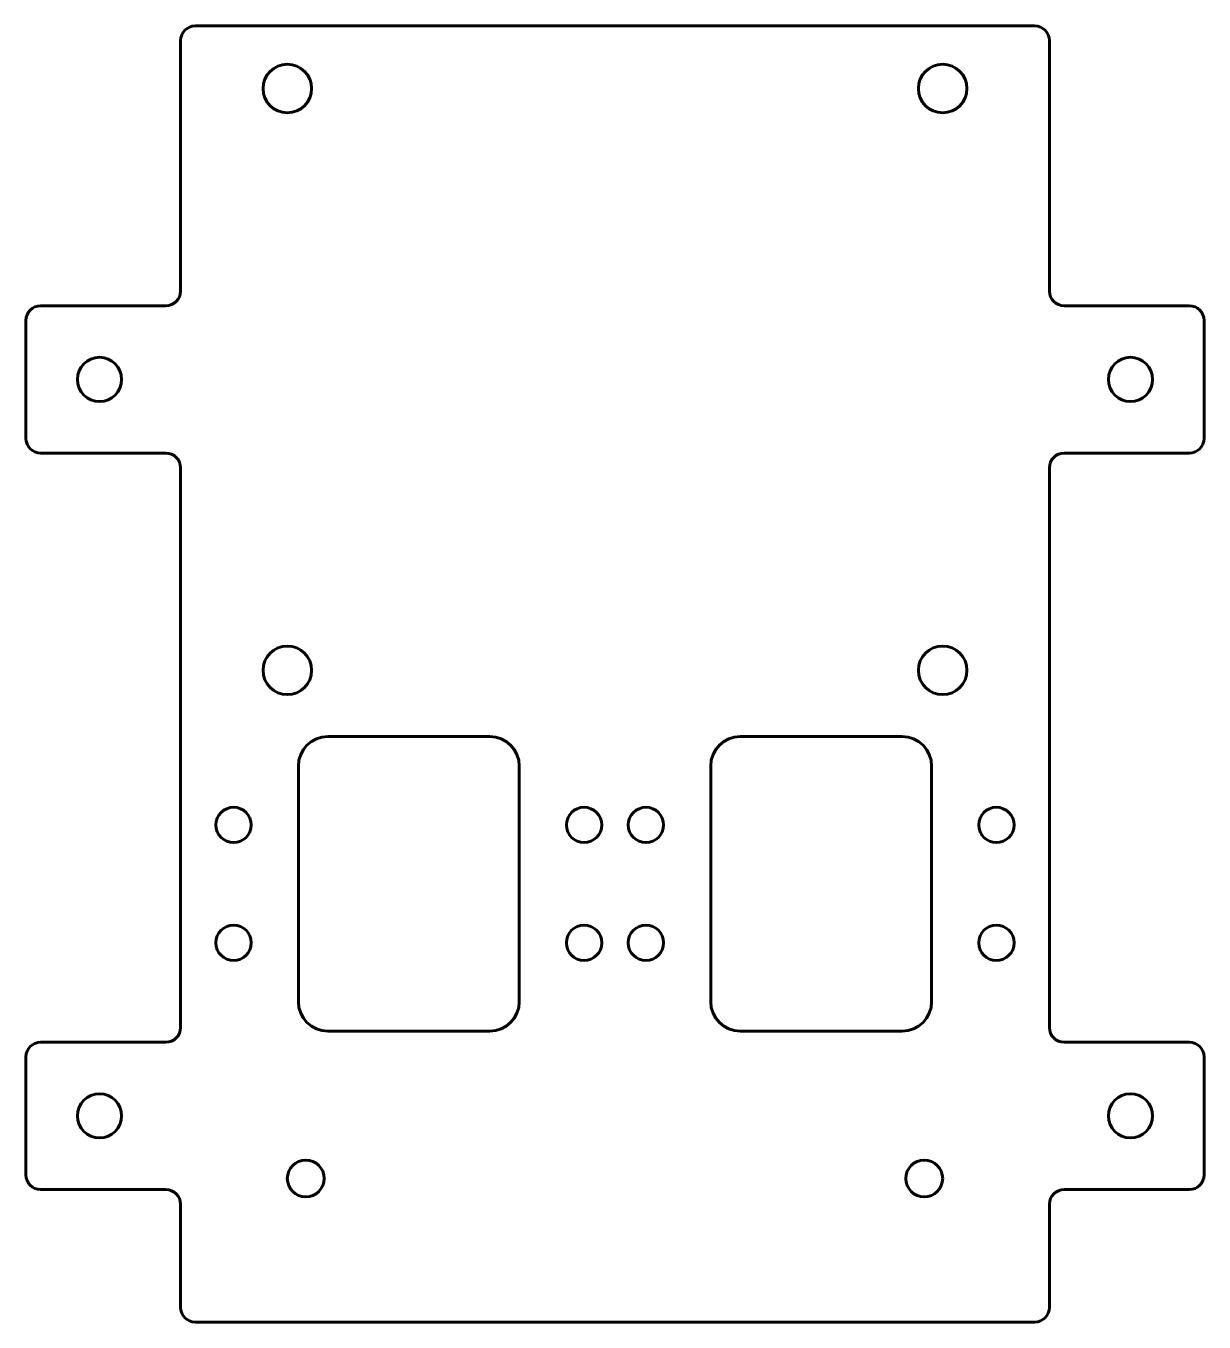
# Model space of a CAD drawing. Header units: millimetres. Extents: x -40 to 40, y 0 to 88.
import ezdxf

# ---------------------------------------------------------------- set-up
doc = ezdxf.new("R2010")
doc.units = ezdxf.units.MM
doc.linetypes.add('K5LT_BASIC', pattern=[0])

# ---------------------------------------------------------------- blocks, each defined once
blk = doc.blocks.new('U0')
at = {"color": 150, "linetype": 'K5LT_BASIC', "lineweight": 60}
for p, q in [((28.5, 88), (-28.5, 88)), ((-29.5, 87), (-29.5, 70)), ((29.5, 87), (29.5, 70)), ((-39, 69), (-30.5, 69)), ((39, 69), (30.5, 69)), ((38, 69), (31.5, 69)), ((-40, 64), (-40, 68)), ((40, 64), (40, 68)), ((40, 64), (40, 67)), ((-40, 64), (-40, 60)), ((40, 64), (40, 61)), ((40, 64), (40, 60)), ((-39, 59), (-30.5, 59)), ((39, 59), (30.5, 59)), ((38, 59), (31.5, 59)), ((-29.5, 20), (-29.5, 58)), ((29.5, 58), (29.5, 20)), ((-8.5, 39.75), (-19.5, 39.75)), ((8.5, 39.75), (19.5, 39.75)), ((8.5, 39.75), (19.5, 39.75)), ((-21.5, 37.75), (-21.5, 21.75)), ((-6.5, 21.75), (-6.5, 37.75)), ((6.5, 21.75), (6.5, 37.75)), ((6.5, 21.75), (6.5, 37.75)), ((21.5, 37.75), (21.5, 21.75)), ((21.5, 37.75), (21.5, 21.75)), ((-19.5, 19.75), (-8.5, 19.75)), ((19.5, 19.75), (8.5, 19.75)), ((19.5, 19.75), (8.5, 19.75)), ((-39, 19), (-30.5, 19)), ((-38, 19), (-31.5, 19)), ((39, 19), (30.5, 19)), ((38, 19), (31.5, 19)), ((38, 19), (31.5, 19)), ((38, 19), (31.5, 19)), ((-40, 14), (-40, 18)), ((40, 14), (40, 18)), ((-40, 14), (-40, 17)), ((40, 14), (40, 17)), ((40, 14), (40, 17)), ((40, 14), (40, 17)), ((-40, 14), (-40, 11)), ((-40, 14), (-40, 10)), ((40, 14), (40, 11)), ((40, 14), (40, 11)), ((40, 14), (40, 11)), ((40, 14), (40, 10)), ((-39, 9), (-30.5, 9)), ((-38, 9), (-31.5, 9)), ((39, 9), (30.5, 9)), ((38, 9), (31.5, 9)), ((38, 9), (31.5, 9)), ((38, 9), (31.5, 9)), ((-29.5, 8), (-29.5, 1)), ((29.5, 8), (29.5, 1)), ((-28.5, 0), (28.5, 0))]:
    blk.add_line(p, q, dxfattribs=at)
for centre, radius in [((-22.25, 83.75), 1.65), ((22.25, 83.75), 1.65), ((22.25, 83.75), 1.65), ((-35, 64), 1.5), ((35, 64), 1.5), ((35, 64), 1.5), ((-22.25, 44.25), 1.65), ((22.25, 44.25), 1.65), ((22.25, 44.25), 1.65), ((-25.9, 33.75), 1.2), ((-2.1, 33.75), 1.2), ((2.1, 33.75), 1.2), ((25.9, 33.75), 1.2), ((25.9, 33.75), 1.2), ((-25.9, 25.75), 1.2), ((-2.1, 25.75), 1.2), ((2.1, 25.75), 1.2), ((25.9, 25.75), 1.2), ((25.9, 25.75), 1.2), ((-35, 14), 1.5), ((-35, 14), 1.5), ((35, 14), 1.5), ((35, 14), 1.5), ((35, 14), 1.5), ((35, 14), 1.5), ((-21, 9.75), 1.25), ((21, 9.75), 1.25), ((21, 9.75), 1.25)]:
    blk.add_circle(centre, radius, dxfattribs=at)
for centre, radius, start, end in [((-28.5, 87), 1, 90, 180), ((28.5, 87), 1, 0, 90), ((-30.5, 70), 1, 270, 0), ((30.5, 70), 1, 180, 270), ((-39, 68), 1, 90, 180), ((39, 68), 1, 0, 90), ((-39, 60), 1, 180, 270), ((39, 60), 1, 270, 0), ((-30.5, 58), 1, 0, 90), ((30.5, 58), 1, 90, 180), ((-19.5, 37.75), 2, 90, 180), ((-8.5, 37.75), 2, 0, 90), ((8.5, 37.75), 2, 90, 180), ((8.5, 37.75), 2, 90, 180), ((19.5, 37.75), 2, 0, 90), ((19.5, 37.75), 2, 0, 90), ((-19.5, 21.75), 2, 180, 270), ((-8.5, 21.75), 2, 270, 0), ((8.5, 21.75), 2, 180, 270), ((8.5, 21.75), 2, 180, 270), ((19.5, 21.75), 2, 270, 0), ((19.5, 21.75), 2, 270, 0), ((-30.5, 20), 1, 270, 0), ((30.5, 20), 1, 180, 270), ((-39, 18), 1, 90, 180), ((39, 18), 1, 0, 90), ((-39, 10), 1, 180, 270), ((39, 10), 1, 270, 0), ((-30.5, 8), 1, 0, 90), ((30.5, 8), 1, 90, 180), ((-28.5, 1), 1, 180, 270), ((28.5, 1), 1, 270, 0)]:
    blk.add_arc(centre, radius, start, end, dxfattribs=at)

msp = doc.modelspace()

# ---------------------------------------------------------------- block references
msp.add_blockref('U0', (0, 0))

doc.saveas('drawing.dxf')
